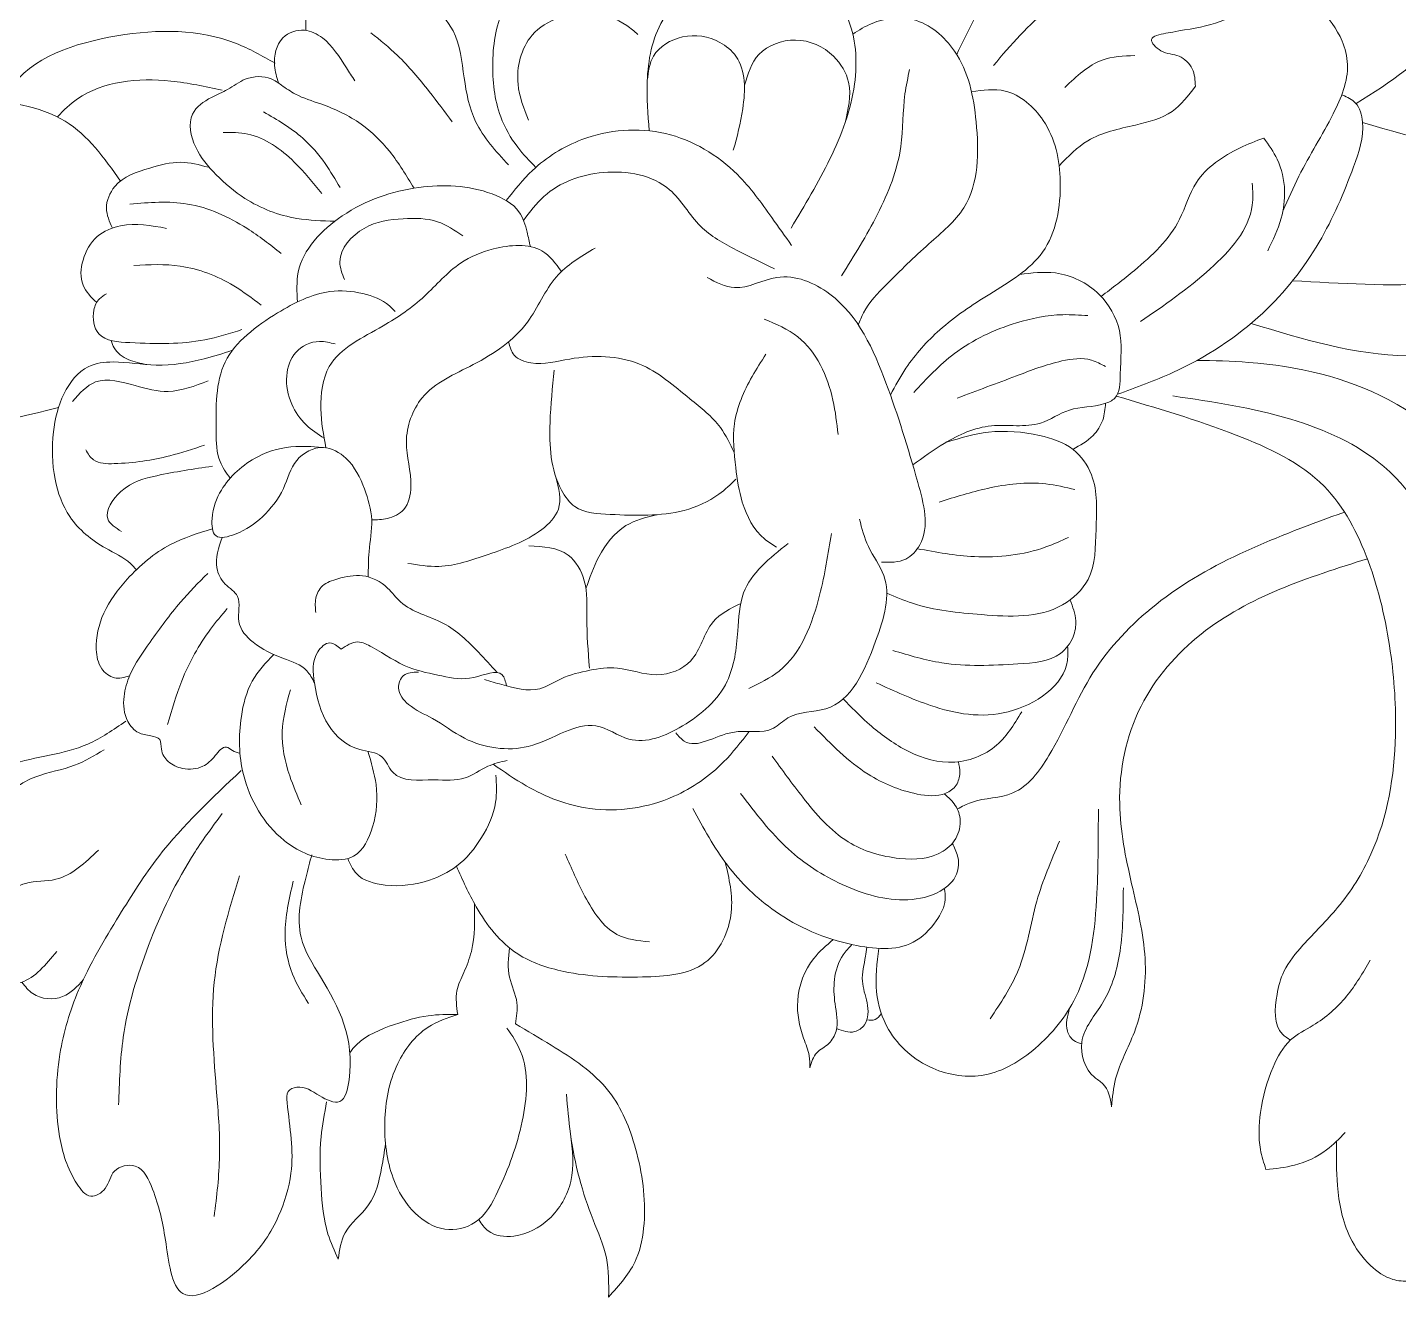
# Model space of a CAD drawing. Header units: millimetres. Extents: x -245 to 237, y 1148 to 1341.
# Drawn here: x -57.6 to 50.9, y 1163.7 to 1264.6 of the extents above; entities that cross this region are included whole.
import ezdxf

# ---------------------------------------------------------------- set-up
doc = ezdxf.new("R2010")
doc.units = ezdxf.units.MM
doc.layers.add('ceco.net 175', color=7, linetype='Continuous')

msp = doc.modelspace()

# ---------------------------------------------------------------- linework, layer by layer
at = {"layer": 'ceco.net 175', "lineweight": 5}
for points, knots in [([(47.54, 1258.61), (50.25, 1260.29), (54, 1262.61), (55.99, 1268.33), (54.22, 1272.36), (50.42, 1275.1), (45.9, 1274.69), (42.19, 1272.66), (41.41, 1270.29), (41.06, 1269.26)], [0, 0, 0, 0, 9.201683, 12.750188, 17.080473, 21.412997, 25.925943, 30.026258, 33.192116, 33.192116, 33.192116, 33.192116]), ([(15.93, 1262.49), (16.73, 1264.19), (18.53, 1268), (24.16, 1273.07), (31.55, 1273.55), (37.61, 1271.88), (39.06, 1268.63), (38.91, 1265.87), (35.64, 1264.61), (33.67, 1264.42), (30.87, 1263.85), (32.23, 1262.48), (33.54, 1262.56), (34.76, 1261.42), (34.8, 1260.45), (34.82, 1259.97)], [0, 0, 0, 0, 5.646112, 12.625669, 21.388248, 27.23444, 29.448773, 31.693683, 34.620433, 38.248874, 39.489476, 40.648297, 42.150349, 43.584677, 44.991167, 44.991167, 44.991167, 44.991167]), ([(-6.15, 1266.79), (-6.5, 1267.42), (-7.53, 1269.25), (-11.78, 1270.37), (-16.5, 1269.76), (-20.35, 1266.37), (-20.99, 1261.92), (-20.59, 1258), (-19.03, 1255.25), (-17.9, 1254.07), (-17.4, 1253.55)], [0, 0, 0, 0, 2.118675, 6.110415, 12.025201, 15.966906, 20.487121, 24.86568, 27.617575, 29.767651, 29.767651, 29.767651, 29.767651]), ([(-35.61, 1264.4), (-35.62, 1264.78), (-35.65, 1266.11), (-34.05, 1268.14), (-30.86, 1269.32), (-26.89, 1269.1), (-22.93, 1268.25), (-20.72, 1266.84), (-19.81, 1266.26)], [0, 0, 0, 0, 1.111835, 3.95522, 6.922711, 11.084149, 15.678925, 18.892221, 18.892221, 18.892221, 18.892221]), ([(-8.41, 1256.45), (-8.52, 1257.75), (-8.77, 1260.71), (-7.85, 1265.53), (-4.13, 1268.77), (0.18, 1269.56), (4.59, 1269.46), (7.88, 1265.32), (8.21, 1259.79), (6.04, 1254.11), (3.89, 1250.55), (2.81, 1248.75)], [0, 0, 0, 0, 3.910942, 8.928013, 14.129816, 17.409052, 22.094244, 26.384515, 31.823513, 38.03448, 44.323589, 44.323589, 44.323589, 44.323589]), ([(18.83, 1261.61), (20.22, 1263.25), (23.14, 1266.68), (29.09, 1269.27), (33.08, 1268.94), (34.71, 1268.81)], [0, 0, 0, 0, 6.396597, 13.460207, 18.323036, 18.323036, 18.323036, 18.323036]), ([(41.75, 1250.1), (42.16, 1251.03), (43.33, 1253.69), (45.58, 1257.21), (47.18, 1260.97), (46.42, 1264.04), (44.78, 1266.14), (42.24, 1268.32), (40.12, 1267.92), (38.99, 1267.71)], [0, 0, 0, 0, 3.038934, 8.675818, 12.723444, 14.634047, 17.845533, 20.719878, 23.979856, 23.979856, 23.979856, 23.979856]), ([(-19.55, 1253.75), (-20.55, 1254.83), (-22.39, 1256.81), (-23.14, 1260.7), (-23.47, 1264.22), (-25.73, 1266.6), (-28.42, 1267.5), (-29.44, 1266.53), (-29.67, 1266.31)], [0, 0, 0, 0, 4.327957, 7.892512, 11.710926, 14.477892, 17.605722, 18.54508, 18.54508, 18.54508, 18.54508]), ([(-17.98, 1257.3), (-18.34, 1258.22), (-19.21, 1260.4), (-18.11, 1264.84), (-13.6, 1266.19), (-10.63, 1265.21), (-9.6, 1264.32), (-9.32, 1264.07)], [0, 0, 0, 0, 2.946158, 6.993022, 12.008693, 14.935139, 16.067262, 16.067262, 16.067262, 16.067262]), ([(7.7, 1264.11), (8.19, 1264.42), (9.61, 1265.3), (12.91, 1265.7), (16.6, 1262.47), (17.72, 1256.93), (17.66, 1250.78), (13.47, 1247.37), (10.8, 1244.73), (8.73, 1242.64), (8.26, 1241.42), (8.13, 1241.09)], [0, 0, 0, 0, 1.746037, 5.019682, 9.122338, 14.982214, 21.835629, 25.818431, 30.48727, 33.342138, 34.39695, 34.39695, 34.39695, 34.39695]), ([(-59.62, 1258.76), (-59.46, 1259.09), (-57.75, 1262.13), (-50.5, 1264.53), (-42.86, 1264.5), (-39.06, 1262.38), (-38.03, 1261.81)], [2.013376, 2.013376, 2.013376, 2.013376, 3.064421, 12.053392, 20.943122, 24.249412, 24.249412, 24.249412, 24.249412]), ([(-37.78, 1260.24), (-37.91, 1260.69), (-38.25, 1261.86), (-37.82, 1263.94), (-35.76, 1264.66), (-33.76, 1263.63), (-32.72, 1261.94), (-31.95, 1260.75), (-31.73, 1260.41)], [0, 0, 0, 0, 1.406413, 3.693023, 5.505206, 7.048128, 10.088312, 11.307794, 11.307794, 11.307794, 11.307794]), ([(-24.01, 1257.16), (-24.61, 1257.96), (-25.97, 1259.78), (-28.03, 1262.25), (-29.74, 1263.63), (-30.45, 1264.2)], [0, 0, 0, 0, 3.014659, 6.825554, 9.584689, 9.584689, 9.584689, 9.584689]), ([(-8.57, 1260.45), (-8.49, 1261.13), (-8.28, 1262.75), (-5.73, 1264.25), (-3.13, 1263.84), (-0.74, 1261.87), (-0.83, 1258.36), (-1.47, 1255.98), (-1.76, 1254.92)], [0, 0, 0, 0, 1.970752, 4.72058, 7.701332, 9.392986, 13.571722, 16.93493, 16.93493, 16.93493, 16.93493]), ([(-0.88, 1260.05), (-0.61, 1260.95), (-0.02, 1262.88), (3.27, 1264.07), (6.16, 1262.78), (7.8, 1260.04), (7.34, 1258.12), (7.06, 1257.01)], [0, 0, 0, 0, 2.70371, 5.810741, 9.084606, 11.46267, 14.754264, 14.754264, 14.754264, 14.754264]), ([(-96.24, 1261.09), (-94.32, 1259.83), (-90.07, 1257.05), (-82.85, 1255.78), (-75.23, 1256.43), (-71.25, 1260.71), (-67.34, 1261.58), (-65.15, 1260.75), (-64.81, 1258.37), (-61.42, 1259), (-58.33, 1258.7), (-53.55, 1257.11), (-51.56, 1254.29), (-50.28, 1252.47)], [0, 0, 0, 0, 6.810931, 15.098164, 21.636564, 28.678964, 31.579178, 33.182391, 35.108775, 37.218281, 41.601209, 45.199622, 51.652773, 51.652773, 51.652773, 51.652773]), ([(30.03, 1262.41), (29.14, 1262.37), (26.99, 1262.27), (25.42, 1260.77), (24.49, 1259.89)], [0, 0, 0, 0, 2.611317, 6.267189, 6.267189, 6.267189, 6.267189]), ([(-55.27, 1257.55), (-54.78, 1258.08), (-52.46, 1260.31), (-47.32, 1260.79), (-43.57, 1259.95), (-42.24, 1259.66)], [1.068515, 1.068515, 1.068515, 1.068515, 3.087552, 10.192766, 14.090327, 14.090327, 14.090327, 14.090327]), ([(-33.3, 1249.3), (-34.31, 1249.33), (-36.79, 1249.39), (-40.13, 1250.67), (-42.71, 1252.88), (-44.48, 1254.95), (-45.11, 1257.79), (-43.25, 1259.08), (-41.71, 1259.68), (-40.36, 1260.76), (-38.61, 1260.84), (-37.79, 1260.25), (-37.53, 1260.06)], [0, 0, 0, 0, 3.016001, 7.429431, 10.376176, 13.095238, 15.725968, 17.717688, 19.140392, 20.761197, 22.819962, 23.77204, 23.77204, 23.77204, 23.77204]), ([(6.8, 1244.97), (7.8, 1246.56), (9.8, 1249.76), (11.77, 1254.67), (11.62, 1258.66), (12.06, 1260.66), (12.2, 1261.3)], [0, 0, 0, 0, 5.668203, 11.331548, 15.497865, 17.471167, 17.471167, 17.471167, 17.471167]), ([(-27.04, 1251.91), (-27.64, 1252.91), (-28.78, 1254.8), (-31.24, 1257.22), (-33.95, 1258.48), (-36.22, 1259.14), (-37.17, 1259.81), (-37.53, 1260.06)], [0, 0, 0, 0, 3.47124, 6.612373, 10.174911, 12.334101, 13.636207, 13.636207, 13.636207, 13.636207]), ([(17.09, 1259.54), (18, 1259.67), (20.21, 1259.97), (23.48, 1257.1), (24.48, 1252.25), (23.48, 1246.45), (18.59, 1243.64), (14.69, 1241.02), (12.09, 1238.17), (11.06, 1236.26), (10.68, 1235.54)], [0, 0, 0, 0, 2.664399, 6.481466, 11.491464, 17.247554, 22.590517, 27.467174, 31.506261, 33.955178, 33.955178, 33.955178, 33.955178]), ([(34.82, 1259.97), (34.26, 1259.23), (33.06, 1257.64), (29.79, 1256.81), (26.41, 1256.12), (24.75, 1254.43), (24.03, 1253.69)], [0, 0, 0, 0, 2.69491, 5.809747, 9.767437, 12.780145, 12.780145, 12.780145, 12.780145]), ([(28.64, 1235.6), (30.13, 1236.13), (34.28, 1237.64), (40.12, 1241.4), (44.79, 1247.32), (47.05, 1252.64), (48.35, 1256.41), (47.75, 1258.7), (46.86, 1259.11), (46.48, 1259.28)], [0, 0, 0, 0, 4.730318, 13.253569, 20.420857, 26.977116, 30.601515, 32.200753, 33.406642, 33.406642, 33.406642, 33.406642]), ([(-38.95, 1257.95), (-37.86, 1257.32), (-36, 1256.23), (-34.1, 1254.02), (-33.27, 1252.61), (-32.89, 1251.97)], [0, 0, 0, 0, 3.739076, 6.412069, 8.636471, 8.636471, 8.636471, 8.636471]), ([(79.95, 1258.15), (77.68, 1257.86), (71.29, 1257.04), (60.71, 1253.42), (52.34, 1255.86), (48.06, 1257.11)], [0, 0, 0, 0, 6.894644, 19.383919, 32.412525, 32.412525, 32.412525, 32.412525]), ([(-42.14, 1256.32), (-41.49, 1256.32), (-39.38, 1256.32), (-36.61, 1254.3), (-35.03, 1252.34), (-34.34, 1251.49)], [0, 0, 0, 0, 1.937787, 6.232579, 9.547333, 9.547333, 9.547333, 9.547333]), ([(-19.74, 1250.93), (-19.08, 1251.76), (-17.47, 1253.8), (-13.28, 1256.4), (-6.99, 1256.94), (-1.67, 1253.74), (0.97, 1250.03), (2.33, 1248.11), (2.86, 1247.38)], [0, 0, 0, 0, 3.149052, 7.7762, 14.40841, 20.961479, 25.324243, 28.026494, 28.026494, 28.026494, 28.026494]), ([(78.84, 1256.54), (76.75, 1255), (72.08, 1251.56), (61.25, 1243.52), (50.2, 1244.14), (42.52, 1244.58)], [0, 0, 0, 0, 7.817359, 17.478595, 39.473833, 39.473833, 39.473833, 39.473833]), ([(27.36, 1243.34), (28.24, 1244.01), (30.55, 1245.77), (33.56, 1248.6), (34.73, 1252.94), (37.62, 1254.86), (39.61, 1255.64), (40.24, 1255.88)], [0, 0, 0, 0, 3.349494, 8.742972, 11.938393, 16.351316, 18.392255, 18.392255, 18.392255, 18.392255]), ([(40.24, 1255.88), (40.63, 1255.34), (41.51, 1254.1), (42.03, 1251.83), (41.68, 1249.3), (40.96, 1247.78), (40.55, 1246.94)], [0, 0, 0, 0, 1.992355, 4.533318, 6.747596, 9.545584, 9.545584, 9.545584, 9.545584]), ([(-99.76, 1254.46), (-98.53, 1252.63), (-95.64, 1248.37), (-88.21, 1243.73), (-80.24, 1236.7), (-68.39, 1231.28), (-59.64, 1233.44), (-55.19, 1234.55)], [0, 0, 0, 0, 6.539271, 15.307505, 25.781883, 38.712983, 52.124738, 52.124738, 52.124738, 52.124738]), ([(-50.92, 1248.75), (-51.15, 1249.27), (-51.64, 1250.36), (-50.67, 1252.65), (-48.15, 1253.46), (-45.6, 1254.17), (-44.05, 1253.76), (-43.32, 1253.56)], [0, 0, 0, 0, 1.638772, 3.481209, 6.61794, 9.109374, 11.328533, 11.328533, 11.328533, 11.328533]), ([(-18.37, 1249.36), (-17.87, 1250.03), (-16.34, 1252.08), (-12.02, 1253.66), (-6.75, 1252.69), (-4.69, 1248.72), (-1.53, 1246.99), (0.49, 1246.02), (1.49, 1245.53)], [0, 0, 0, 0, 2.502948, 7.557423, 12.982996, 16.765181, 20.178245, 23.530657, 23.530657, 23.530657, 23.530657]), ([(79.86, 1253.23), (78.75, 1252.18), (76.29, 1249.85), (72.11, 1245.43), (66.53, 1242.36), (59.6, 1239.58), (50.45, 1237.78), (43.34, 1239.96), (39.24, 1241.21)], [0, 0, 0, 0, 4.610086, 10.174133, 18.160831, 23.381697, 32.670025, 45.328398, 45.328398, 45.328398, 45.328398]), ([(-36.26, 1242.91), (-36.31, 1243.71), (-36.47, 1246.43), (-32.65, 1250.37), (-26.94, 1252.31), (-21.88, 1252.12), (-18.66, 1250.43), (-18.11, 1248.61), (-17.91, 1247.67), (-17.83, 1247.29)], [0, 0, 0, 0, 2.359457, 8.009734, 14.479425, 20.307628, 22.865591, 24.601791, 25.761865, 25.761865, 25.761865, 25.761865]), ([(30.47, 1241.35), (32.33, 1242.63), (35.83, 1245.02), (39.52, 1249.09), (39.36, 1251.72), (39.33, 1252.3)], [0, 0, 0, 0, 6.941831, 12.98328, 14.705968, 14.705968, 14.705968, 14.705968]), ([(-49.54, 1250.65), (-48, 1250.78), (-44.76, 1251.04), (-40.65, 1249.17), (-38.44, 1247.44), (-37.56, 1246.75)], [0, 0, 0, 0, 4.565271, 9.639317, 13.000169, 13.000169, 13.000169, 13.000169]), ([(-32.55, 1244.69), (-32.73, 1245.15), (-33.32, 1246.68), (-31.09, 1249.15), (-28.08, 1249.55), (-25.23, 1249.54), (-23.82, 1248.57), (-23.17, 1248.13)], [0, 0, 0, 0, 1.448218, 4.718989, 7.898384, 10.635047, 12.932193, 12.932193, 12.932193, 12.932193]), ([(-46.63, 1248.73), (-47.85, 1248.95), (-49.75, 1249.3), (-52.31, 1248.22), (-53.38, 1246.35), (-53.53, 1244.2), (-52.6, 1243.29), (-52.16, 1242.87)], [0, 0, 0, 0, 3.64439, 5.686749, 7.85339, 9.837474, 11.581597, 11.581597, 11.581597, 11.581597]), ([(-34.01, 1231.35), (-34.2, 1232.37), (-34.59, 1234.49), (-34.04, 1238.76), (-29.72, 1240.71), (-26.17, 1243.17), (-23.77, 1246.01), (-20.54, 1247.33), (-17.09, 1247.65), (-15.83, 1245.95), (-15.36, 1245.32)], [0, 0, 0, 0, 3.136588, 6.527846, 11.860115, 15.893385, 19.769209, 22.61172, 26.453307, 28.695132, 28.695132, 28.695132, 28.695132]), ([(-12.71, 1247.17), (-13.83, 1246.5), (-16.2, 1245.09), (-17.91, 1240.66), (-22.07, 1237.9), (-26.57, 1236.06), (-28.08, 1231.82), (-27.03, 1228.93), (-27.55, 1226.43), (-29.07, 1225.68), (-29.98, 1225.67), (-30.39, 1225.67)], [0, 0, 0, 0, 3.815125, 8.056495, 13.52112, 18.351982, 22.040268, 25.582804, 27.484115, 28.969442, 30.217991, 30.217991, 30.217991, 30.217991]), ([(-49.22, 1245.8), (-47.99, 1245.86), (-45.25, 1245.98), (-41.75, 1244.64), (-39.85, 1243.19), (-39.15, 1242.65)], [0, 0, 0, 0, 3.669861, 8.17942, 10.835339, 10.835339, 10.835339, 10.835339]), ([(20.91, 1245.09), (21.86, 1245.2), (24.09, 1245.48), (27.32, 1243.92), (29.18, 1240.61), (28.83, 1237.83), (28.87, 1235.38), (27.01, 1234.54), (24.88, 1234.7), (22.23, 1232.75), (18.57, 1233.53), (15.14, 1231.97), (13.26, 1230.6), (12.45, 1230.01)], [0, 0, 0, 0, 2.831038, 6.668326, 9.951273, 13.397626, 15.353824, 16.272688, 19.106468, 21.60094, 25.494188, 29.485476, 32.500454, 32.500454, 32.500454, 32.500454]), ([(-3.83, 1244.85), (-3.11, 1244.46), (-1.32, 1243.51), (1.96, 1245.56), (7.54, 1243.25), (10.53, 1236.41), (12.5, 1229.97), (13.97, 1224.55), (11.87, 1222.27), (10.64, 1222.3), (9.97, 1222.31)], [0, 0, 0, 0, 2.318016, 5.749221, 10.143628, 18.453389, 26.738638, 31.690438, 33.262103, 35.198614, 35.198614, 35.198614, 35.198614]), ([(-51.39, 1243.55), (-51.59, 1243.43), (-52.08, 1243.14), (-52.59, 1242), (-52.22, 1239.82), (-48.16, 1239.61), (-44.54, 1239.51), (-41.64, 1240.41), (-40.66, 1240.72)], [0, 0, 0, 0, 0.670154, 1.678152, 3.585141, 6.164471, 12.095382, 15.134996, 15.134996, 15.134996, 15.134996]), ([(-41.59, 1228.97), (-41.9, 1229.39), (-42.68, 1230.46), (-42.71, 1233.71), (-42.81, 1238.58), (-38.23, 1241.97), (-34.36, 1243.94), (-31.17, 1243.72), (-29.35, 1243.02), (-28.67, 1242.29), (-28.53, 1242.14)], [0, 0, 0, 0, 1.52986, 3.903135, 9.474598, 15.158201, 19.634382, 22.249085, 24.561675, 25.21296, 25.21296, 25.21296, 25.21296]), ([(12.52, 1235.74), (13.54, 1236.83), (15.82, 1239.27), (20.05, 1241.25), (23.74, 1242), (25.65, 1241.87), (26.31, 1241.83)], [0, 0, 0, 0, 4.460236, 9.93951, 13.666875, 15.648417, 15.648417, 15.648417, 15.648417]), ([(0.67, 1241.55), (1.62, 1241.16), (4.36, 1240), (6.13, 1236.11), (6.43, 1233.32), (6.53, 1232.41)], [0, 0, 0, 0, 3.028318, 8.748648, 11.505702, 11.505702, 11.505702, 11.505702]), ([(-51.03, 1239.85), (-50.96, 1239.65), (-50.73, 1238.99), (-49.67, 1238.23), (-48.7, 1238.05), (-48.2, 1237.95)], [0, 0, 0, 0, 0.632489, 2.081332, 3.597749, 3.597749, 3.597749, 3.597749]), ([(-33.29, 1239.58), (-33.69, 1239.68), (-34.78, 1239.97), (-36.62, 1239.12), (-37.32, 1236.96), (-36.88, 1234.86), (-35.72, 1233.13), (-34.65, 1232.45), (-34.15, 1232.12)], [0, 0, 0, 0, 1.245255, 3.329093, 5.305297, 7.593237, 9.580164, 11.370442, 11.370442, 11.370442, 11.370442]), ([(-19.56, 1239.74), (-19.45, 1239.36), (-19.2, 1238.49), (-17.19, 1237.77), (-13.97, 1238.74), (-9.13, 1238.64), (-5.62, 1235.53), (-2.82, 1233.38), (-2.02, 1231.68), (-1.69, 1230.99)], [0, 0, 0, 0, 1.1427, 2.583594, 5.692193, 11.223535, 16.061984, 19.389163, 21.641387, 21.641387, 21.641387, 21.641387]), ([(-41.41, 1239.08), (-42.15, 1238.84), (-44.11, 1238.22), (-47.34, 1237.68), (-50.36, 1238.3), (-53.23, 1237.95), (-55.01, 1235.62), (-55.74, 1232.44), (-55.68, 1229.04), (-54.44, 1225.57), (-51.95, 1223.55), (-49.84, 1222.63), (-49.17, 1221.89), (-49.02, 1221.72)], [0, 0, 0, 0, 2.352694, 6.175964, 9.600688, 11.593949, 14.454091, 17.605658, 21.355028, 24.532975, 28.309709, 30.609846, 31.295074, 31.295074, 31.295074, 31.295074]), ([(0.82, 1238.77), (0.45, 1238.19), (-0.64, 1236.5), (-1.97, 1233.48), (-1.61, 1230.01), (-1.17, 1226.85), (0.04, 1224.51), (1.33, 1223.71), (1.65, 1223.51)], [0, 0, 0, 0, 2.071174, 6.056285, 9.529909, 12.324978, 15.72039, 16.855691, 16.855691, 16.855691, 16.855691]), ([(15.97, 1235.3), (17.54, 1235.89), (20.29, 1236.91), (23.71, 1238.23), (26.29, 1238.58), (27.34, 1237.99), (27.7, 1237.79)], [0, 0, 0, 0, 5.012698, 8.79295, 11.140981, 12.35489, 12.35489, 12.35489, 12.35489]), ([(34.92, 1238.27), (36.29, 1238.27), (41.48, 1238.14), (51.14, 1235.97), (59.66, 1227.45), (64.6, 1218.7), (65.87, 1210.69), (65.23, 1203.76), (62.33, 1198.72), (60.94, 1194.43), (62.44, 1190.5), (67.08, 1190.04), (68.45, 1192.12), (68.98, 1192.92)], [3.057652, 3.057652, 3.057652, 3.057652, 6.434552, 15.816524, 26.553438, 35.003305, 40.177546, 46.356428, 51.647278, 54.43484, 57.184939, 60.819216, 63.077969, 63.077969, 63.077969, 63.077969]), ([(-54.08, 1235.04), (-53.51, 1235.68), (-52.2, 1237.16), (-49.22, 1236.3), (-46.3, 1235.53), (-44.38, 1236.26), (-43.33, 1236.66)], [0, 0, 0, 0, 2.394223, 5.531814, 8.195662, 11.469032, 11.469032, 11.469032, 11.469032]), ([(-15.94, 1237.52), (-16.08, 1236.15), (-16.41, 1232.98), (-16.21, 1229.07), (-14.16, 1226.2), (-10.39, 1226.05), (-6.54, 1225.87), (-3.15, 1227.34), (-1.98, 1228.47), (-1.55, 1228.89)], [0, 0, 0, 0, 4.16594, 9.587347, 11.282965, 14.147331, 19.997747, 23.034277, 24.841084, 24.841084, 24.841084, 24.841084]), ([(28.56, 1235.46), (31.73, 1234.52), (37.44, 1232.84), (45.32, 1229.21), (48.86, 1222.31), (50.4, 1215.53), (50.95, 1207.65), (49.77, 1200.45), (46.41, 1195.08), (43.64, 1192.43), (41.78, 1190.17), (41.14, 1187.77), (40.98, 1185.36), (42.13, 1184.64), (42.35, 1184.5)], [0, 0, 0, 0, 9.97704, 18.033334, 24.884929, 32.251056, 38.90924, 48.530391, 53.512172, 57.563072, 60.124771, 62.028198, 65.193141, 65.97773, 65.97773, 65.97773, 65.97773]), ([(33.04, 1235.47), (36.18, 1235.01), (42.03, 1234.15), (50.85, 1230.27), (55.09, 1222.64), (56.11, 1217.33), (56.5, 1215.3)], [0, 0, 0, 0, 9.519966, 17.782371, 27.824793, 34.056873, 34.056873, 34.056873, 34.056873]), ([(27.71, 1234.89), (27.67, 1234.44), (27.59, 1233.5), (26.69, 1232.12), (25.7, 1231.56), (25.13, 1231.24)], [0, 0, 0, 0, 1.348661, 2.786617, 4.719596, 4.719596, 4.719596, 4.719596]), ([(15.13, 1231.82), (16.23, 1232.14), (18.63, 1232.86), (22.11, 1232.55), (25.2, 1231.56), (27.19, 1228.73), (26.89, 1225.05), (26.95, 1221.12), (23.44, 1217.8), (18.13, 1218.11), (13.44, 1218.56), (11.06, 1219.58), (10.39, 1219.87)], [0, 0, 0, 0, 3.404482, 7.462611, 10.321123, 12.802795, 17.135842, 21.143888, 24.006978, 30.442333, 36.005352, 38.194349, 38.194349, 38.194349, 38.194349]), ([(-53.03, 1231.2), (-52.85, 1230.9), (-52.36, 1230.1), (-49.71, 1230.09), (-46.88, 1230.51), (-44.54, 1231.27), (-43.62, 1231.57)], [0, 0, 0, 0, 1.008073, 2.658505, 7.117744, 9.990237, 9.990237, 9.990237, 9.990237]), ([(-30.66, 1221.15), (-30.66, 1221.82), (-30.65, 1223.32), (-30.19, 1225.67), (-30.93, 1228.24), (-32.01, 1230.48), (-34.3, 1231.79), (-36.69, 1230.52), (-37.23, 1227.96), (-38.96, 1225.84), (-40.66, 1224.61), (-43, 1223.99), (-43.11, 1226.25), (-42.27, 1228.52), (-39.76, 1230.81), (-36.64, 1231.62), (-34.81, 1231.43), (-34.01, 1231.35)], [0, 0, 0, 0, 2.002732, 4.525672, 7.029281, 9.869878, 11.849589, 14.192436, 16.662076, 19.447117, 22.003876, 23.551809, 24.921177, 27.30897, 31.217243, 34.330028, 36.729041, 36.729041, 36.729041, 36.729041]), ([(-50.2, 1224.74), (-50.67, 1225.04), (-51.9, 1225.83), (-50.13, 1228.48), (-47, 1229.32), (-44.48, 1229.69), (-43, 1229.91)], [0, 0, 0, 0, 1.473577, 3.876086, 6.971729, 11.45017, 11.45017, 11.45017, 11.45017]), ([(-15.82, 1229.07), (-15.58, 1228.17), (-15.16, 1226.55), (-17.57, 1224.12), (-20.94, 1223.03), (-24.55, 1221.73), (-26.72, 1222.09), (-27.54, 1222.22)], [0, 0, 0, 0, 2.572937, 4.647601, 9.321642, 13.342268, 15.822664, 15.822664, 15.822664, 15.822664]), ([(14.54, 1227.07), (15.8, 1227.47), (18.53, 1228.32), (22.25, 1228.78), (24.53, 1228.24), (25.29, 1228.06)], [0, 0, 0, 0, 3.974282, 8.623059, 10.96164, 10.96164, 10.96164, 10.96164]), ([(-13.43, 1220.24), (-13.13, 1221.09), (-12.47, 1222.95), (-10.62, 1225.38), (-8.69, 1225.86), (-7.83, 1226.07)], [0, 0, 0, 0, 2.700746, 5.966, 8.546664, 8.546664, 8.546664, 8.546664]), ([(8.23, 1225.73), (8.42, 1224.99), (8.82, 1223.41), (10.99, 1220.58), (9.49, 1215.62), (7.12, 1210.21), (2.91, 1210.57), (1.01, 1208.52), (-2.03, 1209.51), (-5, 1207.25), (-6.09, 1208.55), (-6.3, 1208.8)], [0, 0, 0, 0, 2.27472, 4.866008, 10.124216, 16.770697, 19.847434, 21.261131, 24.519341, 28.408569, 29.331644, 29.331644, 29.331644, 29.331644]), ([(46.63, 1226.28), (41.34, 1224.35), (33.73, 1221.57), (26.24, 1213.74), (24.09, 1207.97), (20.86, 1203.57), (17.7, 1203.7), (16.34, 1202.98), (15.97, 1202.78)], [0, 0, 0, 0, 16.645402, 23.977105, 31.401229, 35.513254, 38.873576, 40.10844, 40.10844, 40.10844, 40.10844]), ([(-43, 1224.94), (-44.14, 1224.6), (-46.69, 1223.83), (-49.6, 1221.33), (-51.75, 1218.48), (-52.35, 1215.87), (-52, 1213.9), (-50.79, 1212.97), (-49.97, 1213.2), (-49.56, 1213.31)], [0, 0, 0, 0, 3.548443, 7.929752, 11.205822, 14.13399, 15.709862, 16.950634, 18.152833, 18.152833, 18.152833, 18.152833]), ([(6.01, 1224.58), (5.75, 1222.97), (5.14, 1219.15), (3.25, 1214.13), (0.31, 1212.73), (-0.54, 1212.32)], [0, 0, 0, 0, 4.961903, 11.766628, 14.545328, 14.545328, 14.545328, 14.545328]), ([(-42.24, 1224.27), (-42.52, 1223.46), (-42.95, 1222.17), (-42.12, 1220.51), (-40.55, 1219.61), (-41.29, 1217.5), (-39.64, 1215.66), (-37.64, 1214.75), (-35.6, 1214.09), (-35.1, 1213.11), (-34.92, 1212.76)], [0, 0, 0, 0, 2.445176, 3.886866, 5.2618, 7.259634, 9.24656, 11.970912, 14.054081, 15.203877, 15.203877, 15.203877, 15.203877]), ([(2.59, 1223.8), (1.11, 1222.63), (-1.21, 1220.79), (-1.38, 1216.51), (-1.89, 1212.37), (-5.39, 1209.26), (-9.63, 1207.54), (-12.46, 1209.79), (-15.36, 1208.89), (-18.45, 1207.16), (-22.61, 1207.77), (-25.29, 1209.93), (-27.36, 1210.76), (-28.49, 1212.15), (-27.96, 1213.59), (-27.13, 1213.6), (-26.69, 1213.61)], [0, 0, 0, 0, 5.285257, 8.32425, 12.397859, 17.386644, 21.76038, 24.575127, 27.035536, 30.202128, 35.275481, 38.267231, 40.463415, 41.98692, 43.042135, 44.246911, 44.246911, 44.246911, 44.246911]), ([(-17.96, 1223.61), (-16.81, 1223.55), (-14.81, 1223.44), (-13.23, 1220.67), (-13.44, 1217.56), (-13.25, 1215.26), (-13.15, 1213.94)], [0, 0, 0, 0, 3.212673, 5.597089, 8.564724, 12.517408, 12.517408, 12.517408, 12.517408]), ([(12.81, 1223.38), (14.31, 1223.11), (17.68, 1222.49), (21.87, 1222.95), (24.2, 1224.01), (24.79, 1224.28)], [0, 0, 0, 0, 4.557303, 10.278426, 12.23405, 12.23405, 12.23405, 12.23405]), ([(48.44, 1222.58), (43.74, 1221.1), (36.63, 1218.85), (29.84, 1211.09), (28.34, 1203.65), (29.7, 1196.98), (31.21, 1191.04), (30.52, 1185.61), (28.45, 1182.04), (28.26, 1179.96), (28.19, 1179.21)], [0, 0, 0, 0, 14.442022, 21.872741, 29.771704, 36.184347, 42.196916, 48.071308, 52.05579, 54.297916, 54.297916, 54.297916, 54.297916]), ([(-43.37, 1221.43), (-44.11, 1220.69), (-45.78, 1219), (-47.75, 1216.24), (-49.47, 1213.83), (-50.12, 1211.63), (-49.99, 1209.89), (-48.96, 1208.73), (-48, 1208.6), (-47, 1208.4), (-47.14, 1207.35), (-46.53, 1206.42), (-45.28, 1205.85), (-43.74, 1205.98), (-42.85, 1206.87), (-42.06, 1207.94), (-41.4, 1207.35), (-41.02, 1207.25), (-40.82, 1207.19)], [0, 0, 0, 0, 3.133292, 7.106947, 10.174272, 11.92399, 13.928144, 15.151487, 16.154385, 16.930053, 17.699701, 18.814088, 20.078382, 21.69058, 22.976383, 24.090152, 24.639836, 25.27734, 25.27734, 25.27734, 25.27734]), ([(-20.45, 1213.58), (-20.94, 1214.12), (-22.24, 1215.54), (-24.56, 1217.81), (-27.73, 1218.44), (-29.19, 1220.54), (-31.03, 1221.48), (-32.86, 1221.08), (-34.33, 1220.62), (-34.93, 1219.45), (-34.85, 1218.7), (-34.82, 1218.32)], [0, 0, 0, 0, 2.195962, 5.772632, 9.58609, 11.080032, 13.295548, 15.259928, 16.60422, 17.712274, 18.848854, 18.848854, 18.848854, 18.848854]), ([(10.87, 1215.33), (12.16, 1214.94), (15.4, 1213.97), (19.81, 1214.2), (23.84, 1214.44), (25.21, 1216.26), (25.48, 1217.84), (25.11, 1218.78), (24.9, 1219.32)], [0, 0, 0, 0, 3.986338, 10.028494, 13.508449, 15.151257, 16.431166, 18.136635, 18.136635, 18.136635, 18.136635]), ([(-46.55, 1209.46), (-46.21, 1210.63), (-45.44, 1213.3), (-43.74, 1216.39), (-42.28, 1218.11), (-41.82, 1218.64)], [0, 0, 0, 0, 3.646286, 8.334764, 10.424773, 10.424773, 10.424773, 10.424773]), ([(-1.15, 1219.05), (-1.98, 1218.65), (-3.93, 1217.71), (-4.51, 1214.29), (-7.96, 1212.99), (-10.59, 1214.14), (-13.2, 1213.79), (-15.27, 1213.27), (-17.37, 1211.87), (-19.6, 1212.48), (-21.01, 1212.89), (-21.46, 1213.02)], [0, 0, 0, 0, 2.647895, 6.188413, 9.088307, 12.267825, 14.463446, 16.81657, 18.68747, 21.710773, 23.137763, 23.137763, 23.137763, 23.137763]), ([(-32.82, 1215.43), (-33.11, 1215.68), (-33.74, 1216.22), (-35.2, 1214.87), (-34.92, 1212.36), (-34.2, 1209.36), (-31.89, 1207.34), (-29.47, 1207.29), (-28.63, 1204.82), (-25.66, 1205.22), (-23.07, 1204.91), (-21.37, 1206.23), (-20.19, 1206.5), (-19.67, 1206.62)], [0, 0, 0, 0, 1.002501, 2.210224, 4.679164, 8.238463, 11.339782, 13.168644, 14.673489, 18.006061, 20.467502, 22.481648, 24.084606, 24.084606, 24.084606, 24.084606]), ([(-19.71, 1212.52), (-19.8, 1212.87), (-20.07, 1214.06), (-22.56, 1212.83), (-24.84, 1213.33), (-27.74, 1213.88), (-29.66, 1215.25), (-31.59, 1216.24), (-32.39, 1215.71), (-32.82, 1215.43)], [0, 0, 0, 0, 0.952381, 3.219084, 5.735617, 8.431729, 11.760415, 12.984563, 14.422628, 14.422628, 14.422628, 14.422628]), ([(-38.15, 1215.01), (-38.78, 1214.35), (-40.09, 1212.96), (-40.95, 1209.55), (-40.89, 1204.94), (-38.22, 1200.37), (-34.49, 1198.64), (-31.37, 1198.81), (-30.04, 1201.59), (-29.84, 1204.52), (-30.43, 1206.47), (-30.69, 1207.35)], [0, 0, 0, 0, 2.713135, 5.642674, 10.222273, 16.364266, 20.225898, 22.183681, 24.946908, 28.296088, 31.008312, 31.008312, 31.008312, 31.008312]), ([(9.56, 1212.77), (10.97, 1212.12), (14.26, 1210.62), (19.92, 1209.53), (24.83, 1212.81), (24.73, 1215.28), (24.71, 1215.66)], [0, 0, 0, 0, 4.645668, 10.826954, 17.031903, 18.153901, 18.153901, 18.153901, 18.153901]), ([(-36.83, 1212.2), (-37.13, 1211.11), (-37.76, 1208.86), (-37.08, 1205.7), (-36.29, 1203.86), (-35.97, 1203.1)], [0, 0, 0, 0, 3.34749, 6.897159, 9.386967, 9.386967, 9.386967, 9.386967]), ([(6.94, 1211.49), (7.56, 1210.85), (9.01, 1209.38), (11.66, 1207.37), (15.27, 1206.04), (19.16, 1207.3), (20.45, 1209.45), (21.07, 1210.48)], [0, 0, 0, 0, 2.666489, 6.197373, 9.92841, 13.770718, 17.286697, 17.286697, 17.286697, 17.286697]), ([(-49.85, 1209.73), (-50.83, 1209.06), (-53.56, 1207.15), (-58.31, 1206.89), (-62.66, 1204.54), (-64.12, 1200.77), (-63.05, 1198.89), (-62.69, 1198.27)], [0, 0, 0, 0, 3.516215, 9.867823, 13.72068, 17.941271, 20.051362, 20.051362, 20.051362, 20.051362]), ([(-20.77, 1206.33), (-19.91, 1205.73), (-17.6, 1204.12), (-12.75, 1202.23), (-6.87, 1203.12), (-2.77, 1205.99), (-1.15, 1208.08), (-0.51, 1208.91)], [0, 0, 0, 0, 3.124215, 8.458186, 15.192124, 19.981314, 23.119819, 23.119819, 23.119819, 23.119819]), ([(4.64, 1209.29), (5.98, 1207.92), (8.31, 1205.53), (12.09, 1203.96), (14.73, 1203.7), (15.98, 1204.59), (16.24, 1205.61), (16.12, 1206.23), (16.06, 1206.52)], [0, 0, 0, 0, 5.68205, 9.877546, 12.138834, 13.182331, 14.18308, 15.080613, 15.080613, 15.080613, 15.080613]), ([(-59.98, 1199.53), (-60.11, 1199.88), (-60.55, 1201.05), (-59.98, 1203.68), (-57.15, 1205.54), (-54.02, 1206), (-52.34, 1207.01), (-51.57, 1207.47)], [0, 0, 0, 0, 1.119927, 3.719742, 7.302508, 10.48191, 13.134499, 13.134499, 13.134499, 13.134499]), ([(1.31, 1206.97), (2.1, 1205.88), (3.87, 1203.44), (6.89, 1199.94), (11.07, 1198.68), (14.45, 1198.84), (16.09, 1200.54), (16.33, 1202.11), (15.75, 1203.3), (15.18, 1203.78), (14.94, 1203.99)], [0, 0, 0, 0, 4.054802, 9.094908, 13.384799, 16.859132, 18.477379, 20.060436, 21.306599, 22.270792, 22.270792, 22.270792, 22.270792]), ([(-40.72, 1205.82), (-43.03, 1203.66), (-46.71, 1200.22), (-50.59, 1194.05), (-53.63, 1188.99), (-55.41, 1183.04), (-55.47, 1177.55), (-54.38, 1173.93), (-52.76, 1171.77), (-51.21, 1172.74), (-51.04, 1174.37), (-48.66, 1174.92), (-47.37, 1171.94), (-46.66, 1168.97), (-46.02, 1162.4), (-40, 1166.72), (-37.77, 1170.13), (-36.34, 1174.7), (-36.92, 1177.78), (-37.19, 1180.49), (-35.86, 1181.02), (-34.71, 1180.12), (-32.62, 1179.13), (-31.46, 1184.17), (-33.46, 1188.04), (-36.62, 1192.93), (-35.84, 1196.47), (-35.29, 1198.58), (-35.13, 1199.16)], [0, 0, 0, 0, 9.423489, 15.031009, 21.78314, 27.047708, 33.571284, 37.573911, 39.021786, 40.318163, 41.868028, 43.562517, 45.833948, 49.992775, 54.454711, 60.06481, 64.53531, 68.04523, 73.667939, 74.531085, 75.293084, 77.234207, 78.888217, 80.744705, 89.230465, 92.709486, 97.49533, 99.313139, 99.313139, 99.313139, 99.313139]), ([(-32.29, 1198.87), (-32.1, 1198.43), (-31.56, 1197.22), (-28.89, 1196.52), (-26.14, 1196.89), (-23.38, 1198.22), (-21.59, 1200.46), (-20.42, 1203.01), (-20.51, 1204.75), (-20.55, 1205.47)], [0, 0, 0, 0, 1.387225, 3.843569, 7.37245, 9.763254, 12.791724, 15.794643, 17.945537, 17.945537, 17.945537, 17.945537]), ([(-1.18, 1204.02), (0, 1202.46), (2.21, 1199.53), (6.81, 1196.55), (11.16, 1195.27), (14.46, 1195.96), (16.07, 1197.39), (16.13, 1198.99), (15.74, 1199.75), (15.57, 1200.08)], [0, 0, 0, 0, 5.815996, 10.921067, 16.251685, 18.887594, 20.756148, 22.190217, 23.298019, 23.298019, 23.298019, 23.298019]), ([(-4.97, 1202.83), (-4.13, 1201.28), (-2.46, 1198.19), (1.78, 1194.11), (6.88, 1191.9), (12.02, 1191.45), (14.27, 1193.67), (15.12, 1195.3), (14.99, 1196.21), (14.94, 1196.52)], [0, 0, 0, 0, 5.252875, 10.507689, 17.227504, 21.999565, 24.479811, 26.302012, 27.21575, 27.21575, 27.21575, 27.21575]), ([(-50.43, 1179.36), (-50.37, 1181.15), (-50.23, 1185.47), (-48.15, 1192.28), (-45.34, 1198.2), (-42.96, 1201.43), (-42.22, 1202.43)], [0, 0, 0, 0, 5.37344, 12.896483, 21.17068, 24.904224, 24.904224, 24.904224, 24.904224]), ([(27.14, 1202.78), (27.14, 1200.57), (27.14, 1195.58), (26.38, 1188.6), (22.52, 1183.79), (18.39, 1181.26), (13.69, 1181.94), (10.48, 1184.71), (9.34, 1188.41), (9.61, 1190.6), (9.75, 1191.75)], [0, 0, 0, 0, 6.659561, 15.07549, 20.193459, 24.733614, 28.891098, 33.535499, 36.644172, 40.096618, 40.096618, 40.096618, 40.096618]), ([(24.07, 1200.24), (23.4, 1198.68), (21.98, 1195.38), (21.31, 1190.24), (19.4, 1187.42), (18.57, 1186.18)], [0, 0, 0, 0, 5.08457, 10.776524, 15.182027, 15.182027, 15.182027, 15.182027]), ([(-61.71, 1192.28), (-61.36, 1193.1), (-60.56, 1194.98), (-58.27, 1197.2), (-54.72, 1196.93), (-53.07, 1198.53), (-52.03, 1199.53)], [0, 0, 0, 0, 2.66979, 6.181286, 8.592601, 12.681615, 12.681615, 12.681615, 12.681615]), ([(-23.68, 1198.25), (-23.2, 1197.17), (-22.05, 1194.58), (-19.38, 1191.14), (-14.4, 1189.53), (-9.48, 1189.41), (-3.67, 1189.72), (-1.43, 1194.49), (-2.09, 1197.27), (-2.4, 1198.57)], [0, 0, 0, 0, 3.564968, 8.537379, 12.432532, 18.687826, 23.754802, 28.256953, 32.235022, 32.235022, 32.235022, 32.235022]), ([(-15.07, 1199.21), (-14.58, 1198.1), (-13.59, 1195.82), (-11.57, 1192.61), (-9.3, 1192.36), (-8.39, 1192.26)], [0, 0, 0, 0, 3.685741, 7.622923, 10.275473, 10.275473, 10.275473, 10.275473]), ([(-40.86, 1197.49), (-41.71, 1194.71), (-43.44, 1189.03), (-42.74, 1181.5), (-42.28, 1175.32), (-42.66, 1172.14), (-42.86, 1170.53)], [0, 0, 0, 0, 8.643231, 17.63295, 22.36776, 27.221271, 27.221271, 27.221271, 27.221271]), ([(-35.39, 1187.4), (-35.86, 1188.15), (-36.89, 1189.81), (-37.5, 1193.23), (-36.93, 1195.67), (-36.6, 1197.07)], [0, 0, 0, 0, 2.632995, 5.825216, 10.095909, 10.095909, 10.095909, 10.095909]), ([(29.12, 1196.54), (29.11, 1194.86), (29.1, 1191.76), (27.93, 1187.55), (25.27, 1184.74), (26.16, 1181.87), (27.9, 1180.9), (28.07, 1179.91), (28.19, 1179.21)], [0, 0, 0, 0, 5.010407, 9.295934, 12.85426, 15.788955, 16.644024, 18.602332, 18.602332, 18.602332, 18.602332]), ([(-22.25, 1195.28), (-22.23, 1194), (-22.19, 1192.12), (-23.04, 1189.91), (-23.83, 1188.32), (-23.67, 1187.17), (-23.58, 1186.53)], [0, 0, 0, 0, 3.768369, 5.553853, 7.093121, 8.955624, 8.955624, 8.955624, 8.955624]), ([(6.15, 1192.45), (5.6, 1191.98), (4.14, 1190.74), (3.04, 1187.8), (3.55, 1185.1), (4.31, 1183.43), (4.29, 1182.63), (4.29, 1182.31)], [0, 0, 0, 0, 2.127932, 5.725459, 8.727367, 10.186358, 11.126251, 11.126251, 11.126251, 11.126251]), ([(4.29, 1182.31), (4.43, 1182.75), (4.7, 1183.58), (5.87, 1184.12), (6.65, 1185.52), (6.24, 1187.3), (6.14, 1189.34), (6.66, 1191.03), (7.39, 1191.8), (7.63, 1192.05)], [0, 0, 0, 0, 1.314812, 2.507496, 3.641968, 5.807305, 7.726577, 9.80561, 10.861401, 10.861401, 10.861401, 10.861401]), ([(-64.45, 1187.87), (-63.49, 1188.3), (-61.5, 1189.17), (-57.8, 1188.49), (-56.18, 1190.47), (-55.33, 1191.51)], [0, 0, 0, 0, 3.107766, 6.465247, 10.196263, 10.196263, 10.196263, 10.196263]), ([(-19.49, 1191.8), (-19.57, 1191.01), (-19.71, 1189.51), (-18.7, 1187.61), (-18.92, 1186.35), (-19.01, 1185.78)], [0, 0, 0, 0, 2.332639, 4.432848, 6.103263, 6.103263, 6.103263, 6.103263]), ([(6.42, 1185.41), (6.9, 1185.23), (7.7, 1184.93), (8.98, 1185.82), (8.92, 1187.51), (8.26, 1189.21), (8.66, 1190.72), (8.77, 1191.6), (8.8, 1191.84)], [0, 0, 0, 0, 1.446527, 2.386682, 4.154052, 5.907716, 7.882642, 8.600227, 8.600227, 8.600227, 8.600227]), ([(48.66, 1190.83), (48.09, 1189.84), (46.93, 1187.82), (44.61, 1185.81), (42.09, 1184.6), (40.71, 1182.01), (39.89, 1179.07), (39.78, 1176.24), (40.24, 1174.78), (40.41, 1174.26)], [0, 0, 0, 0, 3.423497, 6.934282, 9.067038, 11.605573, 15.331238, 18.273047, 19.909279, 19.909279, 19.909279, 19.909279]), ([(-58.08, 1189.08), (-57.82, 1188.74), (-57.08, 1187.77), (-54.74, 1187.57), (-53.71, 1188.74), (-53.22, 1189.28)], [0, 0, 0, 0, 1.248851, 3.632189, 5.750209, 5.750209, 5.750209, 5.750209]), ([(8.82, 1186.09), (9.05, 1186.07), (9.52, 1186.01), (9.82, 1186.39), (9.96, 1186.59)], [0, 0, 0, 0, 0.656358, 1.333034, 1.333034, 1.333034, 1.333034]), ([(25.82, 1184.19), (25.59, 1184.26), (25.08, 1184.42), (24.45, 1185.49), (24.69, 1186.4), (24.86, 1187.01)], [0, 0, 0, 0, 0.686494, 1.577708, 3.380704, 3.380704, 3.380704, 3.380704]), ([(-23.58, 1186.53), (-24.37, 1186.53), (-26.08, 1186.52), (-28.79, 1185.71), (-31.07, 1184.81), (-31.96, 1183.72), (-32.12, 1183.5)], [0, 0, 0, 0, 2.350206, 5.087686, 8.517717, 9.327379, 9.327379, 9.327379, 9.327379]), ([(-23.58, 1186.53), (-24.4, 1186.25), (-26.41, 1185.56), (-28.8, 1182.44), (-29.58, 1178.1), (-29.08, 1173.87), (-27.28, 1170.79), (-24.75, 1169.2), (-21.77, 1169.87), (-19.87, 1173.43), (-18.28, 1177.79), (-17.83, 1182.69), (-19.27, 1184.85), (-19.68, 1185.45)], [0, 0, 0, 0, 2.555635, 6.30828, 11.043533, 15.536063, 18.801835, 21.462544, 23.925537, 26.976702, 32.826167, 38.352027, 40.504838, 40.504838, 40.504838, 40.504838]), ([(-19.01, 1185.78), (-18.06, 1185.23), (-15.45, 1183.68), (-11.35, 1181), (-9.18, 1175.62), (-8.55, 1171.04), (-9.28, 1166.78), (-10.78, 1165.1), (-11.63, 1164.16)], [0, 0, 0, 0, 3.30491, 9.163961, 14.134032, 20.106444, 22.979281, 26.71213, 26.71213, 26.71213, 26.71213]), ([(-11.63, 1164.16), (-11.62, 1165.21), (-11.59, 1167.34), (-12.95, 1170.35), (-14.03, 1173.58), (-14.7, 1176.93), (-14.88, 1179.17), (-14.97, 1180.22)], [0, 0, 0, 0, 3.119333, 6.304447, 9.752782, 13.356904, 16.504179, 16.504179, 16.504179, 16.504179]), ([(-33.96, 1179.61), (-34.13, 1178.68), (-34.56, 1176.43), (-34.44, 1172.91), (-34.15, 1169.58), (-33.34, 1167.81), (-33.04, 1167.15)], [0, 0, 0, 0, 2.805753, 6.878686, 10.539607, 12.691123, 12.691123, 12.691123, 12.691123]), ([(-21.91, 1170.3), (-21.69, 1169.96), (-21.08, 1169.03), (-18.69, 1168.78), (-16.06, 1170.18), (-14.2, 1173.37), (-14.5, 1175.81), (-14.65, 1177.08)], [0, 0, 0, 0, 1.165618, 3.253316, 6.34287, 9.782761, 13.554003, 13.554003, 13.554003, 13.554003]), ([(40.41, 1174.26), (41.17, 1174.33), (42.87, 1174.5), (45.09, 1175.54), (46.21, 1176.69), (46.68, 1177.17)], [0, 0, 0, 0, 2.293557, 5.097768, 7.105637, 7.105637, 7.105637, 7.105637]), ([(-33.04, 1167.15), (-32.93, 1167.89), (-32.69, 1169.61), (-30.27, 1171.32), (-29.64, 1174.01), (-29.39, 1175.66), (-29.29, 1176.28)], [0, 0, 0, 0, 2.151445, 5.043289, 8.163718, 10.079215, 10.079215, 10.079215, 10.079215]), ([(45.99, 1176.48), (45.98, 1175.32), (45.96, 1172.75), (46.65, 1169.23), (48.43, 1166.72), (50.16, 1165.5), (51.76, 1165.35), (52.56, 1165.64), (52.95, 1165.78)], [0, 0, 0, 0, 3.497565, 7.723354, 10.465725, 12.541726, 13.851831, 15.089601, 15.089601, 15.089601, 15.089601])]:
    msp.add_open_spline(points, degree=3, knots=knots, dxfattribs=at)

doc.saveas('drawing.dxf')
